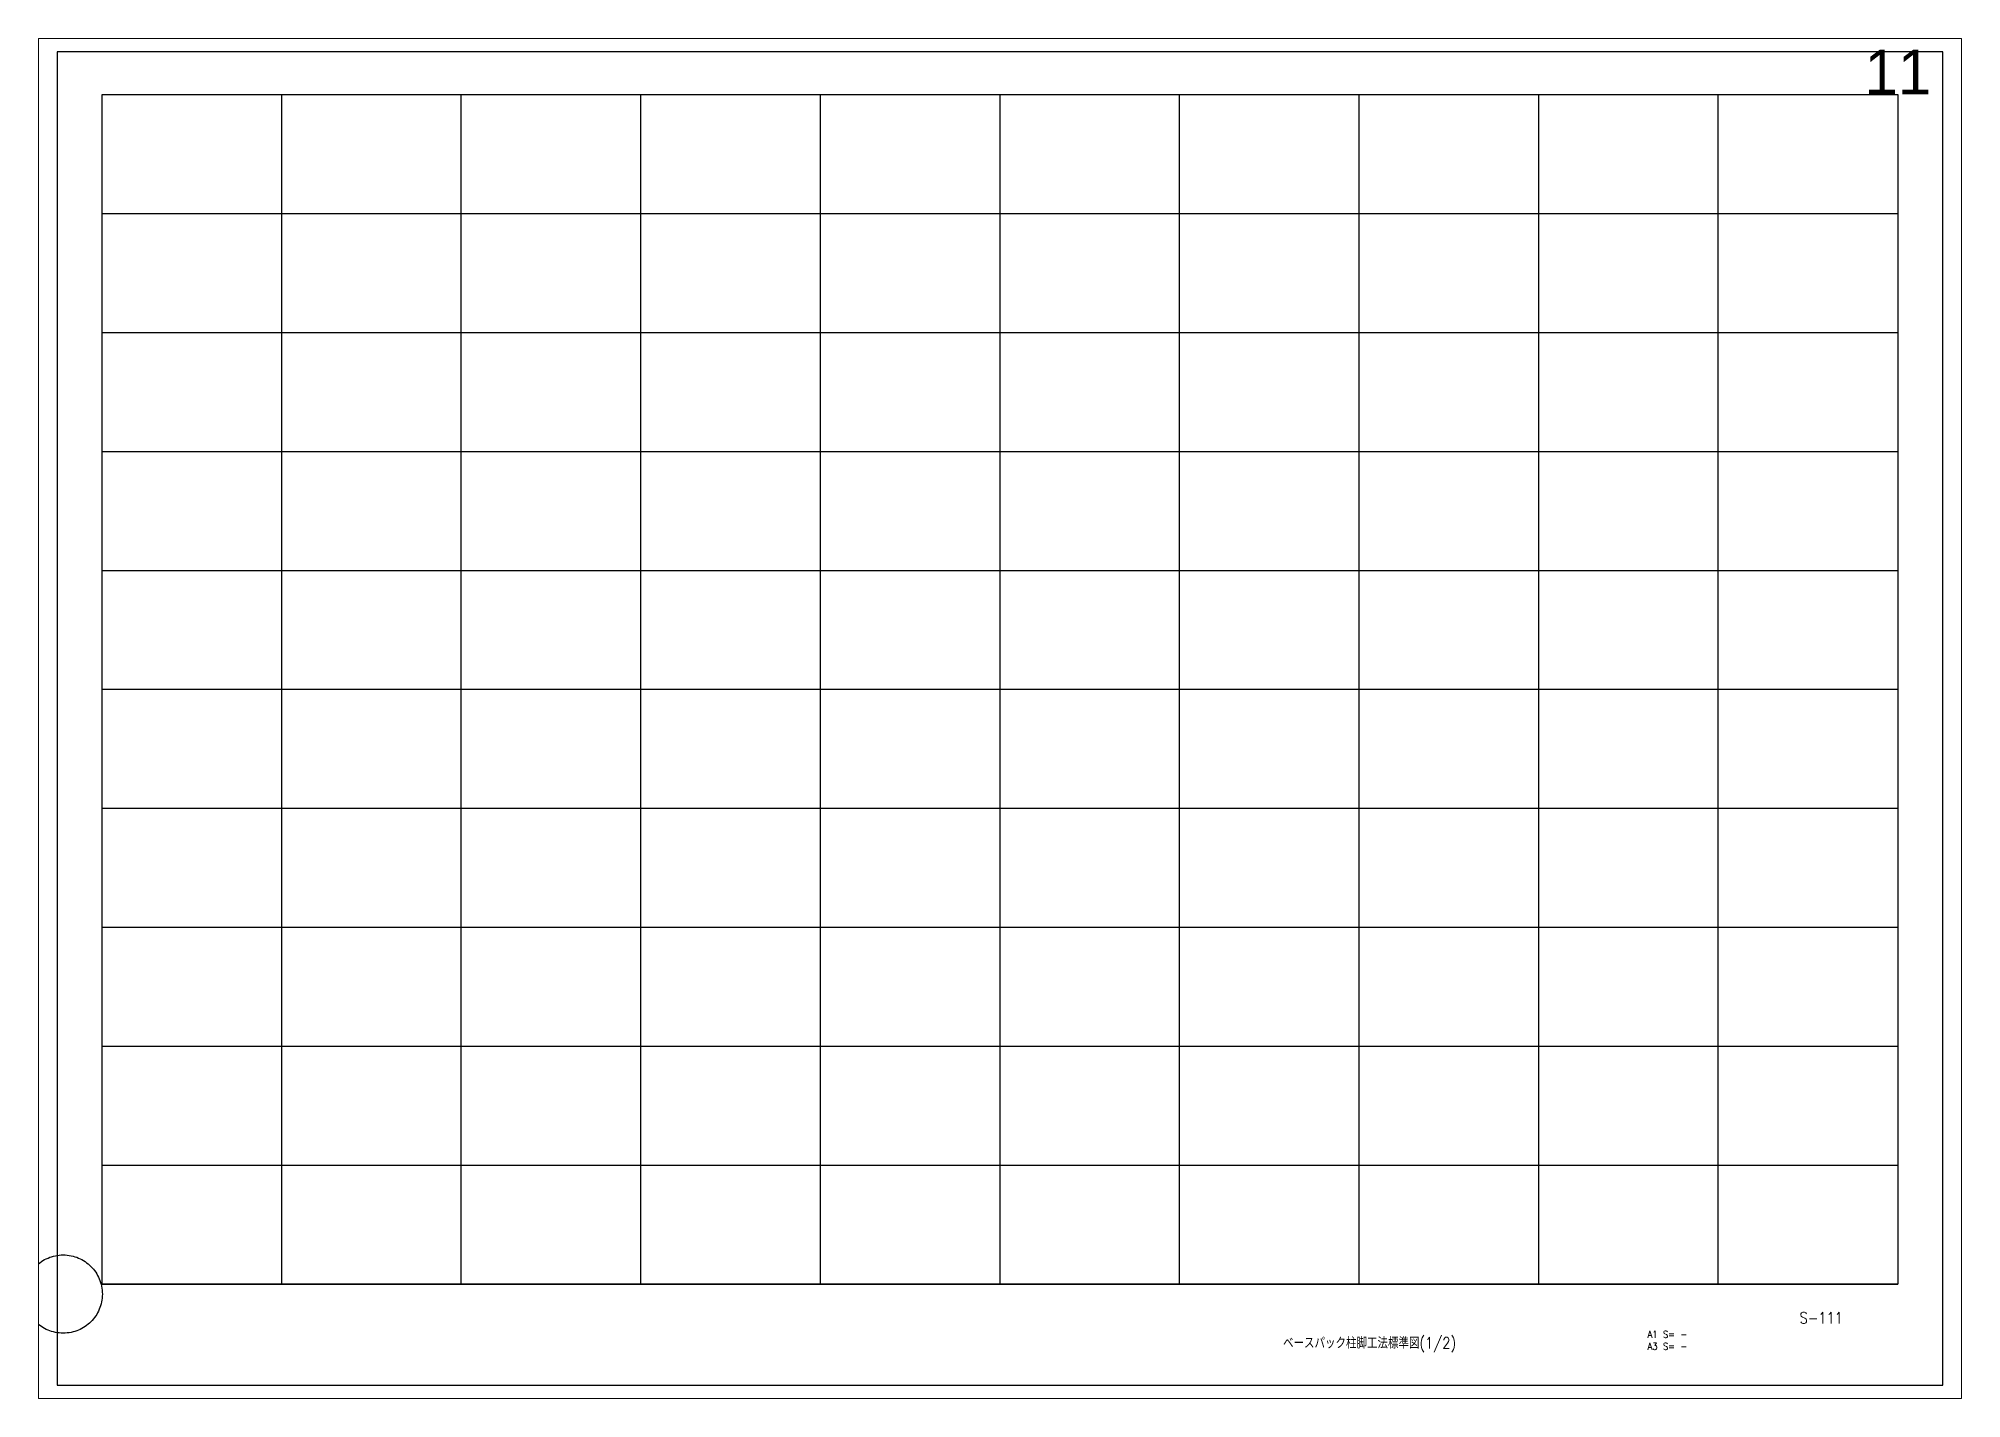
# Paper-space layout '11' of a CAD drawing. Extents: x -23 to 863, y -16 to 610.
# The model-space entities are those that its viewports show. They can reach past a viewport. Long polylines and large blocks are cut down to what shows.
import ezdxf

# ---------------------------------------------------------------- set-up
doc = ezdxf.new("R2010")
doc.units = 0
doc.header["$MEASUREMENT"] = 0
doc.layers.get('Defpoints').update_dxf_attribs({"color": 251, "linetype": 'CONTINUOUS'})
doc.layers.add('99_レイアウト枠', color=251, linetype='CONTINUOUS', plot=False)
doc.layers.add('99_頁番号', color=6, linetype='CONTINUOUS')
doc.styles.add('DRACAD', font='txt', dxfattribs={"width": 0.85, "bigfont": 'extfont2'})
doc.styles.get("Standard").update_dxf_attribs({"font": 'Osaka.ttc'})

msp = doc.modelspace()

# ---------------------------------------------------------------- linework, layer by layer
at = {"layer": '99_レイアウト枠'}
for p, q in [((305000, -137250), (305000, -4750)), ((325000, -137250), (325000, -4750)), ((345000, -137250), (345000, -4750)), ((365000, -137250), (365000, -4750)), ((385000, -137250), (385000, -4750)), ((405000, -137250), (405000, -4750)), ((425000, -137250), (425000, -4750)), ((445000, -137250), (445000, -4750)), ((465000, -137250), (465000, -4750)), ((485000, -137250), (485000, -4750)), ((305000, -18000), (505000, -18000)), ((305000, -31250), (505000, -31250)), ((305000, -44500), (505000, -44500)), ((305000, -57750), (505000, -57750)), ((305000, -71000), (505000, -71000)), ((305000, -84250), (505000, -84250)), ((305000, -97500), (505000, -97500)), ((305000, -110750), (505000, -110750)), ((305000, -124000), (505000, -124000)), ((305000, -137250), (505000, -137250))]:
    msp.add_line(p, q, dxfattribs=at)
for points in [[(300000, -148500), (510000, -148500), (510000, 0), (300000, 0)], [(305000, -4750), (505000, -4750), (505000, -137250), (305000, -137250)]]:
    msp.add_lwpolyline(points, close=True, dxfattribs=at)
at = {"layer": 'Defpoints'}
msp.add_circle((300658.8, -138351.9), 4357.9, dxfattribs=at)

# ---------------------------------------------------------------- texts
at = {"layer": '99_レイアウト枠', "insert": (505000, -4750), "char_height": 5000, "attachment_point": 8}
msp.add_mtext('11', dxfattribs=at)
at = {"layer": '99_頁番号', "attachment_point": 4, "style": 'DRACAD'}
for s, insert, char_height in [('{S-111}', (494058.6, -141003.9), 1250), ('{  ベースパック柱脚工法標準図(1/2)  }', (434630.6, -144003.9), 1250), ('A1 S= - ^JA3 S= - ', (477130.6, -143507.5), 800)]:
    msp.add_mtext(s, dxfattribs=dict(at, insert=insert, char_height=char_height))

psp = doc.layouts.new('11')

# ---------------------------------------------------------------- viewports
at = {"layer": 'Defpoints'}
psp.add_viewport(center=(420, 297), size=(885.46, 626.16), view_center_point=(405000, -74250), view_height=151474.0693, dxfattribs=at)

doc.saveas('drawing.dxf')
